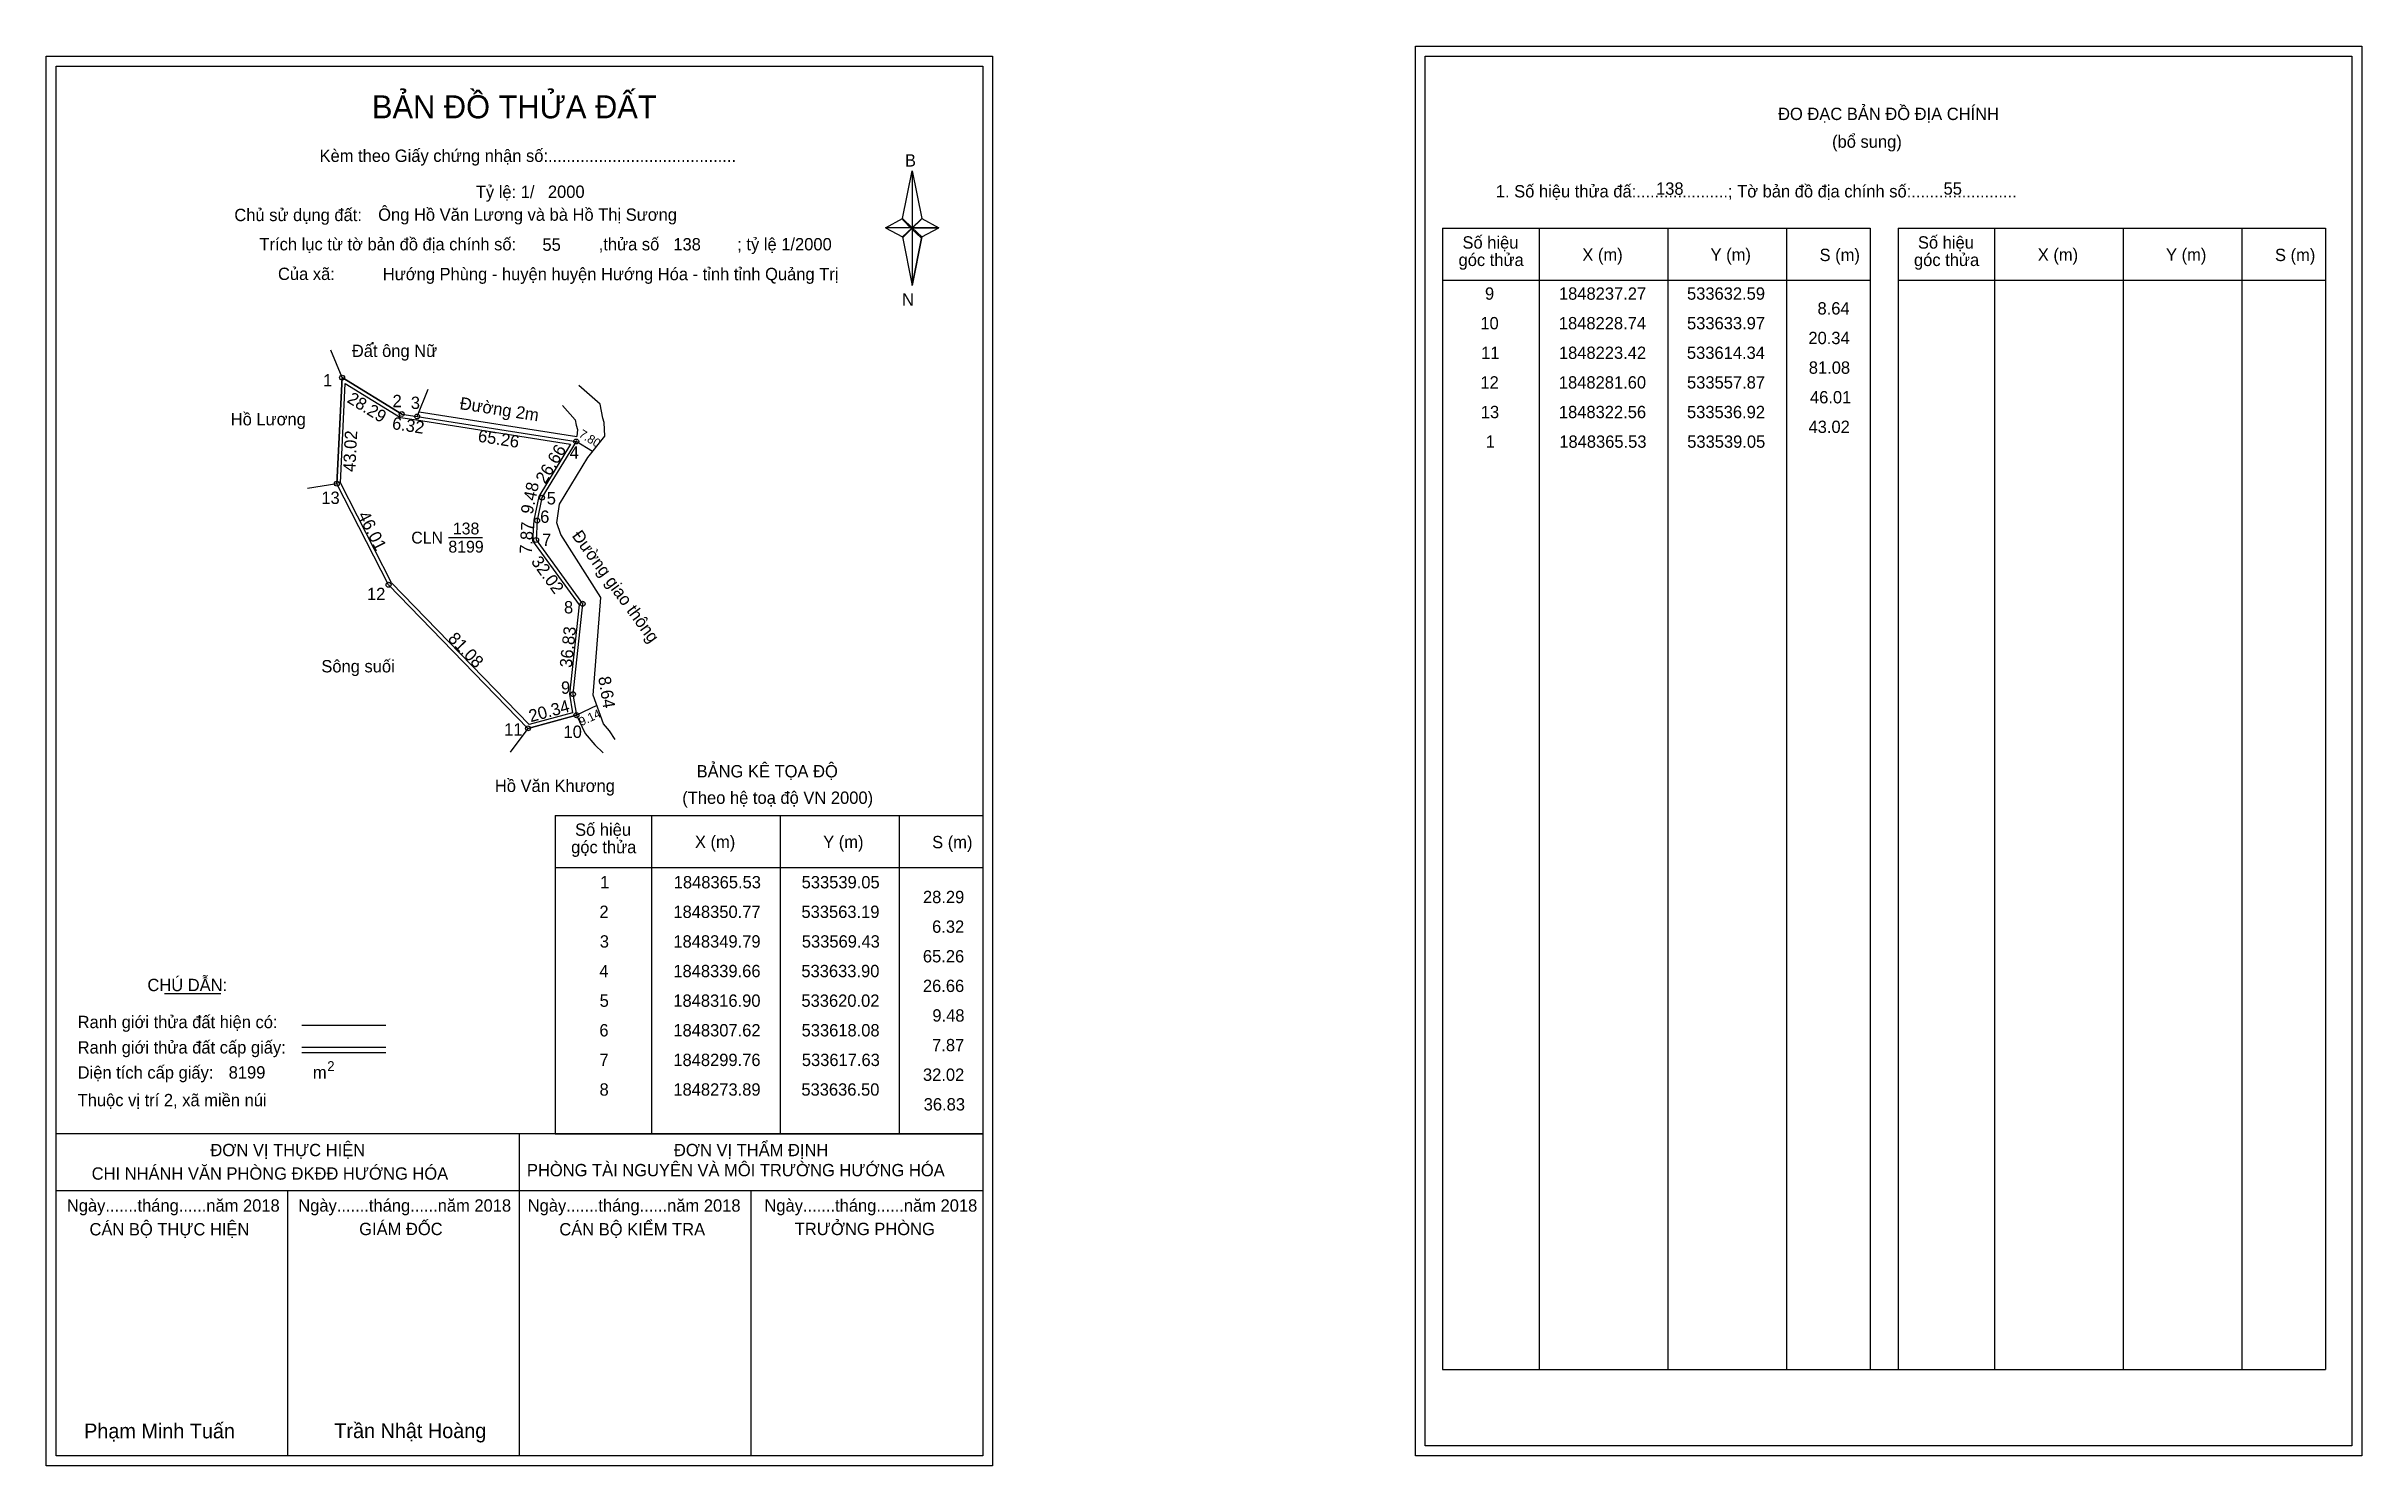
# Model space of a CAD drawing. Extents: x 533419 to 534357, y 1847925 to 1848500.
import ezdxf

# ---------------------------------------------------------------- set-up
doc = ezdxf.new("R2010")
doc.units = 0
for name, color, linetype in [('Level 1', 7, 'Continuous'), ('Level 10', 7, 'Continuous'), ('Level 11', 7, 'Continuous'), ('Level 13', 7, 'Continuous'), ('Level 23', 7, 'Continuous'), ('Level 27', 7, 'Continuous'), ('Level 3', 7, 'Continuous'), ('Level 36', 7, 'Continuous'), ('Level 49', 7, 'Continuous'), ('Level 5', 7, 'Continuous'), ('Level 53', 7, 'Continuous'), ('Level 55', 7, 'Continuous'), ('Level 6', 7, 'Continuous'), ('Level 63', 7, 'Continuous'), ('Level 9', 7, 'Continuous')]:
    doc.layers.add(name, color=color, linetype=linetype)

msp = doc.modelspace()

# ---------------------------------------------------------------- linework, layer by layer
at = {"layer": 'Level 1'}
for p, q in [((533977.86, 1848495.79), (533977.86, 1848495.79)), ((533423.21, 1848491.79), (533423.21, 1848491.79)), ((533766.06, 1848430.02), (533769.99, 1848449.3)), ((533769.99, 1848449.3), (533769.99, 1848426.25)), ((533769.99, 1848449.3), (533773.93, 1848430.02)), ((533759.17, 1848426.25), (533766.06, 1848430.02)), ((533766.06, 1848430.02), (533769.99, 1848426.25)), ((533769.7, 1848425.82), (533766.06, 1848429.58)), ((533773.63, 1848429.58), (533769.7, 1848425.82)), ((533769.7, 1848425.82), (533773.63, 1848429.58)), ((533773.93, 1848430.02), (533769.99, 1848426.25)), ((533769.99, 1848426.25), (533766.06, 1848422.57)), ((533769.7, 1848425.82), (533766.06, 1848422.14)), ((533766.06, 1848422.14), (533769.7, 1848425.82)), ((533766.06, 1848422.57), (533769.99, 1848402.86)), ((533773.63, 1848422.14), (533769.7, 1848425.82)), ((533769.99, 1848426.25), (533769.99, 1848402.86)), ((533769.99, 1848426.25), (533780.81, 1848426.25)), ((533769.99, 1848426.25), (533773.93, 1848422.57)), ((533773.93, 1848422.57), (533769.99, 1848402.86)), ((533773.93, 1848422.57), (533780.81, 1848426.25)), ((533984.92, 1848426.08), (534158.12, 1848426.08)), ((534024.1, 1847963.55), (534024.1, 1848426.08)), ((534076.25, 1847963.55), (534076.25, 1848426.08)), ((534124.19, 1848426.08), (534124.19, 1847963.55)), ((534158.12, 1848426.08), (534158.12, 1847963.55)), ((534169.44, 1848426.08), (534342.64, 1848426.08)), ((534208.62, 1847963.55), (534208.62, 1848426.08)), ((534260.76, 1847963.55), (534260.76, 1848426.08)), ((534308.71, 1848426.08), (534308.71, 1847963.55)), ((534342.64, 1848426.08), (534342.64, 1847963.55)), ((533984.92, 1848405.02), (534158.12, 1848405.02)), ((534169.44, 1848405.02), (534342.64, 1848405.02)), ((533625.4, 1848188.13), (533798.6, 1848188.13)), ((533664.58, 1848059.08), (533664.58, 1848188.13)), ((533716.72, 1848059.08), (533716.72, 1848188.13)), ((533764.67, 1848188.13), (533764.67, 1848059.08)), ((533625.4, 1848167.08), (533798.6, 1848167.08)), ((533467.05, 1848115.92), (533489.85, 1848115.92)), ((533522.78, 1848103.11), (533556.8, 1848103.11)), ((533522.78, 1848094.21), (533556.8, 1848094.21)), ((533522.78, 1848092.02), (533556.8, 1848092.02)), ((533636.87, 1848059.08), (533423.21, 1848059.08)), ((533798.6, 1848059.08), (533588.92, 1848059.08)), ((533610.91, 1847928.64), (533610.91, 1848059.08)), ((533625.4, 1848059.08), (533798.6, 1848059.08)), ((533798.61, 1848035.98), (533423.21, 1848035.98)), ((533517.06, 1847928.64), (533517.06, 1848035.98)), ((533704.76, 1847928.64), (533704.76, 1848035.98)), ((533984.92, 1847963.55), (534342.64, 1847963.55)), ((534353.26, 1847932.64), (534353.26, 1847932.64)), ((533798.6, 1847928.64), (533798.6, 1847928.64))]:
    msp.add_line(p, q, dxfattribs=at)
for points in [[(533766.06, 1848430.02), (533769.99, 1848449.3), (533769.99, 1848426.25)], [(533769.99, 1848426.25), (533773.93, 1848430.02), (533780.81, 1848426.25)], [(533759.17, 1848426.25), (533766.06, 1848422.57), (533769.99, 1848426.25)], [(533769.99, 1848426.25), (533769.99, 1848402.86), (533773.93, 1848422.57)]]:
    msp.add_lwpolyline(points, close=True, dxfattribs=at)
at = {"layer": 'Level 10'}
for p, q in [((533539.05, 1848365.53), (533536.92, 1848322.56)), ((533536.92, 1848322.56), (533539.05, 1848365.53)), ((533563.19, 1848350.77), (533539.05, 1848365.53)), ((533539.05, 1848365.53), (533563.19, 1848350.77)), ((533563.19, 1848350.77), (533569.43, 1848349.79)), ((533569.43, 1848349.79), (533633.9, 1848339.66)), ((533570.21, 1848351.69), (533634.11, 1848341.65)), ((533633.9, 1848339.66), (533620.02, 1848316.9)), ((533633.9, 1848339.66), (533620.02, 1848316.9)), ((533557.87, 1848281.6), (533536.92, 1848322.56)), ((533620.02, 1848316.9), (533618.08, 1848307.62)), ((533618.08, 1848307.62), (533617.63, 1848299.76)), ((533617.63, 1848299.76), (533636.5, 1848273.89)), ((533614.34, 1848223.42), (533557.87, 1848281.6)), ((533636.5, 1848273.89), (533632.59, 1848237.27)), ((533636.5, 1848273.89), (533632.59, 1848237.27)), ((533632.59, 1848237.27), (533633.97, 1848228.74)), ((533614.34, 1848223.42), (533633.97, 1848228.74)), ((533633.97, 1848228.74), (533614.34, 1848223.42))]:
    msp.add_line(p, q, dxfattribs=at)
msp.add_lwpolyline([(533632.39, 1848229.76), (533614.77, 1848224.99), (533559.02, 1848282.42), (533538.34, 1848322.86), (533540.33, 1848363.11), (533562.7, 1848349.43), (533569.21, 1848348.41), (533631.61, 1848338.6), (533618.7, 1848317.42), (533616.69, 1848307.8), (533616.2, 1848299.34), (533635.05, 1848273.5), (533631.18, 1848237.23)], close=True, dxfattribs=at)
at = {"layer": 'Level 11'}
for centre in [(533539.05, 1848365.53), (533563.19, 1848350.77), (533569.43, 1848349.79), (533633.9, 1848339.66), (533536.92, 1848322.56), (533620.02, 1848316.9), (533618.08, 1848307.62), (533617.63, 1848299.76), (533557.87, 1848281.6), (533636.5, 1848273.89), (533632.59, 1848237.27), (533614.34, 1848223.42), (533633.97, 1848228.74), (533633.97, 1848228.74)]:
    msp.add_circle(centre, 1, dxfattribs=at)
at = {"layer": 'Level 23'}
for points in [[(533649.74, 1848218.92), (533647.39, 1848222.44), (533644.97, 1848225.18), (533640.7, 1848236.84), (533643.84, 1848276.5), (533627.6, 1848302.03), (533625.99, 1848306.67), (533627.1, 1848314.22), (533638.62, 1848333.13), (533645.48, 1848341.8), (533645.16, 1848347.4), (533644.72, 1848349.1), (533643.56, 1848354.84), (533634.96, 1848362.3)], [(533628.31, 1848354.18), (533633.47, 1848348.49), (533633.94, 1848346.24), (533634.41, 1848344.47), (533634.11, 1848341.65)], [(533633.97, 1848228.74), (533637.47, 1848221.31), (533641.48, 1848216.72), (533644.78, 1848213.49)]]:
    msp.add_lwpolyline(points, dxfattribs=at)
at = {"layer": 'Level 27'}
for p, q in [((533539.05, 1848365.53), (533534.46, 1848376.62)), ((533569.43, 1848349.79), (533573.98, 1848360.9)), ((533536.92, 1848322.56), (533525.07, 1848320.66)), ((533614.34, 1848223.42), (533607.2, 1848213.77))]:
    msp.add_line(p, q, dxfattribs=at)
at = {"layer": 'Level 3'}
for p, q in [((533984.92, 1848426.08), (533984.92, 1847963.55)), ((534169.44, 1848426.08), (534169.44, 1847963.55)), ((533625.4, 1848188.13), (533625.4, 1848059.08))]:
    msp.add_line(p, q, dxfattribs=at)
at = {"layer": 'Level 5'}
for p, q in [((533640.53, 1848335.55), (533633.87, 1848339.61)), ((533642.24, 1848232.64), (533633.97, 1848228.74))]:
    msp.add_line(p, q, dxfattribs=at)
at = {"layer": 'Level 63'}
for points in [[(533419.21, 1848495.79), (533802.61, 1848495.79), (533802.61, 1847924.64), (533419.21, 1847924.64)], [(533973.86, 1848499.79), (534357.26, 1848499.79), (534357.26, 1847928.64), (533973.86, 1847928.64)], [(533977.86, 1848495.79), (534353.26, 1848495.79), (534353.26, 1847932.64), (533977.86, 1847932.64)], [(533423.21, 1848491.79), (533798.61, 1848491.79), (533798.61, 1847928.64), (533423.21, 1847928.64)]]:
    msp.add_lwpolyline(points, close=True, dxfattribs=at)
at = {"layer": 'Level 9'}
msp.add_line((533582.11, 1848300.71), (533595.99, 1848300.71), dxfattribs=at)

# ---------------------------------------------------------------- texts
at = {"layer": 'Level 1'}
for s, height, p in [('BẢN ĐỒ THỬA ĐẤT', 9.3313, (533551.14, 1848470.6)), ('ĐO ĐẠC BẢN ĐỒ ĐỊA CHÍNH', 5, (534120.81, 1848469.91)), ('Kèm theo Giấy chứng nhận số:.........................................', 5, (533529.91, 1848452.94)), ('(bổ sung)', 5, (534142.69, 1848458.67)), ('B', 5, (533767.08, 1848451.06)), ('1. Số hiệu thửa đấ:....................; Tờ bản đồ địa chính số:.......................', 5, (534006.47, 1848438.55)), ('Chủ sử dụng đất:', 5, (533495.39, 1848428.95)), ('Trích lục từ tờ bản đồ địa chính số:                  ,thửa số                 ; tỷ lệ 1/2000', 5, (533505.56, 1848417.09)), ('Số hiệu', 5, (533992.95, 1848417.81)), ('Số hiệu', 5, (534177.47, 1848417.81)), ('Của xã:', 5, (533513.07, 1848405.09)), ('góc thửa', 5, (533991.37, 1848410.75)), ('X (m)', 5, (534041.52, 1848412.86)), ('Y (m)', 5, (534093.47, 1848412.86)), ('S (m)', 5, (534137.63, 1848412.76)), ('góc thửa', 5, (534175.88, 1848410.75)), ('X (m)', 5, (534226.03, 1848412.86)), ('Y (m)', 5, (534277.99, 1848412.86)), ('S (m)', 5, (534322.14, 1848412.76)), ('N', 5, (533765.88, 1848394.72)), ('BẢNG KÊ TỌA ĐỘ', 5, (533682.67, 1848203.54)), ('(Theo hệ toạ độ VN 2000)', 5, (533676.86, 1848192.82)), ('Số hiệu', 5, (533633.43, 1848179.87)), ('góc thửa', 5, (533631.84, 1848172.81)), ('X (m)', 5, (533681.99, 1848174.92)), ('Y (m)', 5, (533733.95, 1848174.92)), ('S (m)', 5, (533778.1, 1848174.82)), ('CHÚ DẪN:', 5, (533460.17, 1848116.93)), ('Ranh giới thửa đất hiện có:', 5, (533431.91, 1848101.93)), ('Ranh giới thửa đất cấp giấy:', 5, (533431.91, 1848091.65)), ('Diện tích cấp giấy:', 5, (533431.91, 1848081.49)), ('m', 5, (533527.22, 1848081.53)), ('2', 4, (533533.01, 1848084.55)), ('Thuộc vị trí 2, xã miền núi', 5, (533431.91, 1848070.29)), ('ĐƠN VỊ THỰC HIỆN', 5, (533485.68, 1848050.05)), ('ĐƠN VỊ THẨM ĐỊNH', 5, (533673.48, 1848050.05)), ('CHI NHÁNH VĂN PHÒNG ĐKĐĐ HƯỚNG HÓA', 5, (533437.59, 1848040.53)), ('PHÒNG TÀI NGUYÊN VÀ MÔI TRƯỜNG HƯỚNG HÓA', 5, (533613.93, 1848041.91)), ('Ngày.......tháng......năm 2018', 5, (533427.54, 1848027.58)), ('Ngày.......tháng......năm 2018', 5, (533521.29, 1848027.58)), ('Ngày.......tháng......năm 2018', 5, (533614.24, 1848027.58)), ('Ngày.......tháng......năm 2018', 5, (533710.15, 1848027.58)), ('CÁN BỘ THỰC HIỆN', 5, (533436.71, 1848017.95)), ('GIÁM ĐỐC', 5, (533545.97, 1848018.07)), ('CÁN BỘ KIỂM TRA', 5, (533627.05, 1848017.95)), ('TRƯỞNG PHÒNG', 5, (533722.43, 1848018.07)), ('Phạm Minh Tuấn', 6, (533434.53, 1847935.72)), ('Trần Nhật Hoàng', 6, (533535.91, 1847935.82))]:
    msp.add_text(s, height=height, dxfattribs=at).set_placement(p)
at = {"layer": 'Level 11'}
msp.add_text('Tỷ lệ: 1/', height=5, dxfattribs=at).set_placement((533593.22, 1848438.31))
at = {"layer": 'Level 13'}
for s, p in [('CLN', (533567.08, 1848298.31)), ('8199', (533582.11, 1848294.63)), ('138', (533583.93, 1848301.99))]:
    msp.add_text(s, height=4.8, dxfattribs=at).set_placement(p)
at = {"layer": 'Level 36'}
for p in [(533550.35, 1848379.04), (533636.54, 1848171.71)]:
    msp.add_text('.', height=6, dxfattribs=at).set_placement(p)
at = {"layer": 'Level 49'}
for s, rotation, p in [('28.29', 328.557, (533540.72, 1848355.76)), ('Đường 2m', 351.07028, (533586.45, 1848352.8)), ('6.32', 351.07453, (533559.05, 1848344.74)), ('43.02', 87.1622, (533544.38, 1848327.26)), ('65.26', 351.07028, (533593.84, 1848339.62)), ('26.66', 58.62341, (533621.34, 1848322.14)), ('9.48', 78.19227, (533616.2, 1848309.89)), ('46.01', 297.08859, (533545.24, 1848309.8)), ('7.87', 86.72328, (533615.9, 1848293.99)), ('Đường giao thông', 306.10762, (533631.93, 1848301.4)), ('32.02', 306.10762, (533615.38, 1848290.93)), ('81.08', 314.1455, (533581.61, 1848259.44)), ('36.83', 83.90549, (533632.1, 1848247.79)), ('8.64', 279.1898, (533642.79, 1848244.09)), ('20.34', 15.1637, (533615.45, 1848225.87))]:
    msp.add_text(s, height=5, rotation=rotation, dxfattribs=at).set_placement(p)
at = {"layer": 'Level 5'}
for s, rotation, p in [('7.80', 328.62341, (533634.64, 1848341.76)), ('9.14', 25.2234, (533635.98, 1848224.27))]:
    msp.add_text(s, height=3.5, rotation=rotation, dxfattribs=at).set_placement(p)
at = {"layer": 'Level 53'}
for s, p in [('9', (534002.07, 1848397.1)), ('1848237.27', (534032.04, 1848397.1)), ('533632.59', (534083.92, 1848397.1)), ('8.64', (534136.79, 1848391.1)), ('10', (534000.2, 1848385.1)), ('1848228.74', (534032, 1848385.1)), ('533633.97', (534083.93, 1848385.1)), ('20.34', (534133.1, 1848379.1)), ('11', (534000.52, 1848373.1)), ('1848223.42', (534032.03, 1848373.1)), ('533614.34', (534083.89, 1848373.1)), ('12', (534000.22, 1848361.1)), ('1848281.60', (534032.01, 1848361.1)), ('533557.87', (534083.93, 1848361.1)), ('81.08', (534133.26, 1848367.1)), ('13', (534000.38, 1848349.1)), ('1848322.56', (534032.02, 1848349.1)), ('533536.92', (534083.92, 1848349.1)), ('46.01', (534133.75, 1848355.1)), ('43.02', (534133.15, 1848343.1)), ('1', (534002.37, 1848337.1)), ('1848365.53', (534032.18, 1848337.1)), ('533539.05', (534084.01, 1848337.1)), ('1', (533643.6, 1848158.58)), ('1848365.53', (533673.41, 1848158.58)), ('533539.05', (533725.23, 1848158.58)), ('28.29', (533774.38, 1848152.58)), ('2', (533643.3, 1848146.58)), ('1848350.77', (533673.27, 1848146.58)), ('533563.19', (533725.15, 1848146.58)), ('3', (533643.45, 1848134.58)), ('1848349.79', (533673.26, 1848134.58)), ('533569.43', (533725.3, 1848134.58)), ('6.32', (533778.07, 1848140.58)), ('65.26', (533774.35, 1848128.58)), ('4', (533643.27, 1848122.58)), ('1848339.66', (533673.25, 1848122.58)), ('533633.90', (533725.12, 1848122.58)), ('26.66', (533774.35, 1848116.58)), ('5', (533643.39, 1848110.58)), ('1848316.90', (533673.24, 1848110.58)), ('533620.02', (533725.14, 1848110.58)), ('6', (533643.28, 1848098.58)), ('1848307.62', (533673.26, 1848098.58)), ('533618.08', (533725.2, 1848098.58)), ('9.48', (533778.19, 1848104.58)), ('7', (533643.31, 1848086.58)), ('1848299.76', (533673.25, 1848086.58)), ('533617.63', (533725.3, 1848086.58)), ('7.87', (533778.09, 1848092.58)), ('32.02', (533774.38, 1848080.58)), ('8', (533643.35, 1848074.58)), ('1848273.89', (533673.26, 1848074.58)), ('533636.50', (533725.12, 1848074.58)), ('36.83', (533774.68, 1848068.58))]:
    msp.add_text(s, height=5, dxfattribs=at).set_placement(p)
at = {"layer": 'Level 55'}
for s, height, p in [('1', 0.8, (533538.83, 1848365.53)), ('0', 0.22, (533538.97, 1848365.31)), ('0', 0.22, (533538.97, 1848365.31)), ('2', 0.8, (533562.92, 1848350.77)), ('0', 0.22, (533563.11, 1848350.55)), ('0', 0.22, (533563.11, 1848350.55)), ('3', 0.8, (533569.18, 1848349.79)), ('0', 0.22, (533569.35, 1848349.57)), ('0', 0.22, (533569.35, 1848349.57)), ('0', 0.22, (533569.35, 1848349.57)), ('0', 0.22, (533569.35, 1848349.57)), ('4', 0.8, (533633.62, 1848339.66)), ('0', 0.22, (533633.82, 1848339.44)), ('0', 0.22, (533633.82, 1848339.44)), ('13', 0.8, (533536.38, 1848322.56)), ('0', 0.22, (533536.84, 1848322.34)), ('5', 0.8, (533619.76, 1848316.9)), ('6', 0.8, (533617.81, 1848307.62)), ('7', 0.8, (533617.36, 1848299.76)), ('12', 0.8, (533557.3, 1848281.6)), ('0', 0.22, (533557.79, 1848281.38)), ('8', 0.8, (533636.24, 1848273.89)), ('9', 0.8, (533632.32, 1848237.27)), ('11', 0.8, (533613.82, 1848223.42)), ('0', 0.22, (533614.26, 1848223.2)), ('0', 0.22, (533614.26, 1848223.2)), ('10', 0.8, (533633.4, 1848228.74)), ('0', 0.22, (533633.89, 1848228.52))]:
    msp.add_text(s, height=height, dxfattribs=at).set_placement(p)
at = {"layer": 'Level 6'}
for s, p in [('2000', (533622.42, 1848438.35)), ('138', (534071.37, 1848439.63)), ('55', (534187.86, 1848439.67)), ('Ông Hồ Văn Lương và bà Hồ Thị Sương', (533553.66, 1848429.09)), ('55', (533620.21, 1848416.91)), ('138', (533673.24, 1848417.07)), (' Hướng Phùng - huyện huyện Hướng Hóa - tỉnh tỉnh Quảng Trị', (533553.68, 1848405.01)), ('Đất ông Nữ', (533542.99, 1848373.9)), ('Hồ Lương', (533493.93, 1848346.19)), ('Sông suối', (533530.64, 1848246.09)), ('Hồ Văn Khương', (533600.94, 1848197.65)), ('8199', (533493.09, 1848081.5))]:
    msp.add_text(s, height=5, dxfattribs=at).set_placement(p)
at = {"layer": 'Level 9'}
for s, p in [('1', (533531.35, 1848361.94)), ('2', (533559.48, 1848353.56)), ('3', (533566.89, 1848352.83)), ('4', (533631.27, 1848332.68)), ('13', (533530.64, 1848314.35)), ('5', (533621.96, 1848314.15)), ('6', (533619.3, 1848306.69)), ('7', (533620.07, 1848297.36)), ('12', (533549.13, 1848275.37)), ('8', (533628.94, 1848269.99)), ('9', (533627.74, 1848237.42)), ('11', (533604.71, 1848220.49)), ('10', (533628.74, 1848219.54))]:
    msp.add_text(s, height=5, dxfattribs=at).set_placement(p)

doc.saveas('drawing.dxf')
